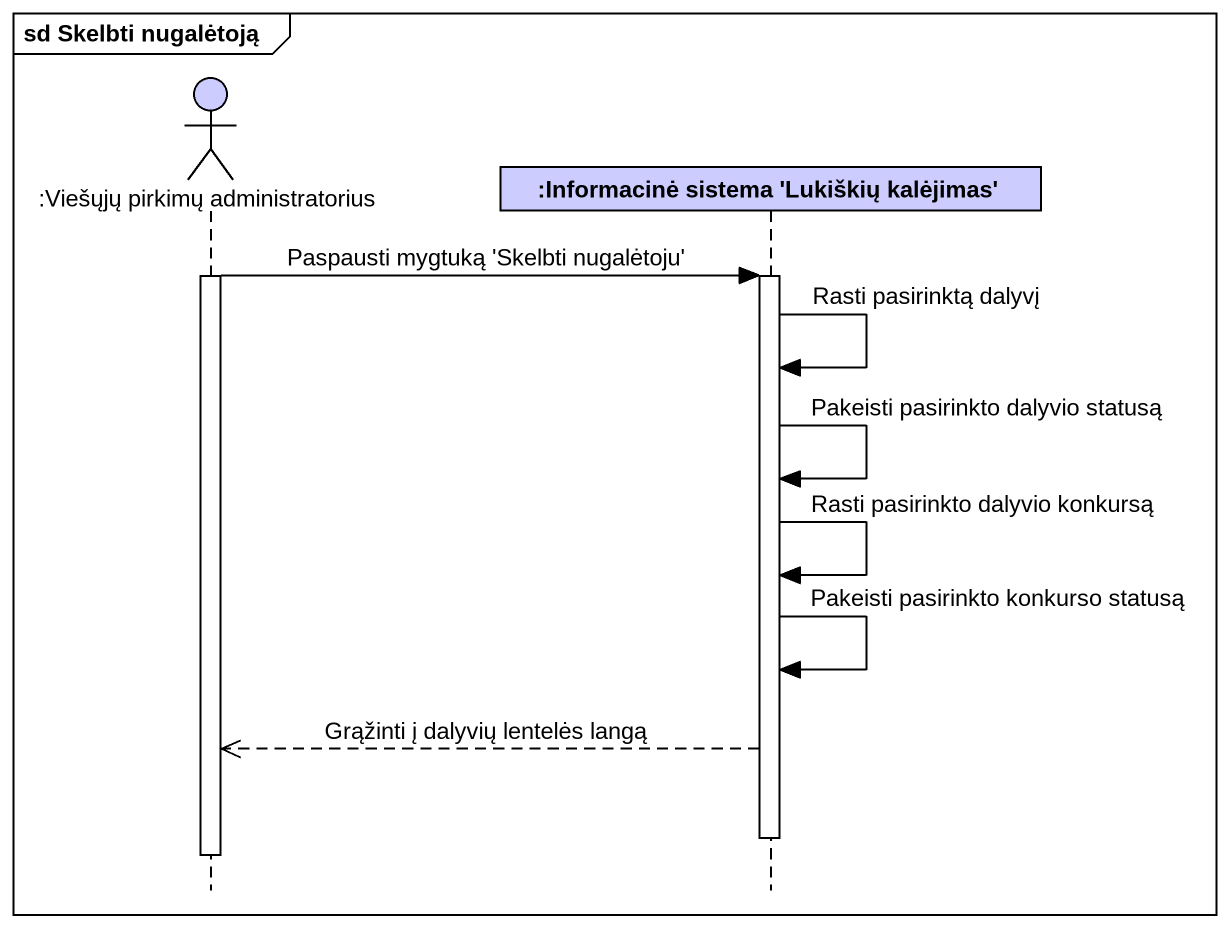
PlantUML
@startuml
mainframe sd Skelbti nugalėtoją
hide footbox
actor ":Viešųjų pirkimų administratorius" as Viešųjų_pirkimų #CCCCFF
participant ":Informacinė sistema 'Lukiškių kalėjimas'" as Informacinė_sistema #CCCCFF

activate Viešųjų_pirkimų
Viešųjų_pirkimų -> Informacinė_sistema : Paspausti mygtuką 'Skelbti nugalėtoju'
activate Informacinė_sistema
Informacinė_sistema -> Informacinė_sistema : Rasti pasirinktą dalyvį
Informacinė_sistema -> Informacinė_sistema : Pakeisti pasirinkto dalyvio statusą
Informacinė_sistema -> Informacinė_sistema : Rasti pasirinkto dalyvio konkursą
Informacinė_sistema -> Informacinė_sistema : Pakeisti pasirinkto konkurso statusą
Informacinė_sistema -->> Viešųjų_pirkimų : Grąžinti į dalyvių lentelės langą
deactivate Informacinė_sistema
deactivate Viešųjų_pirkimų
@enduml
